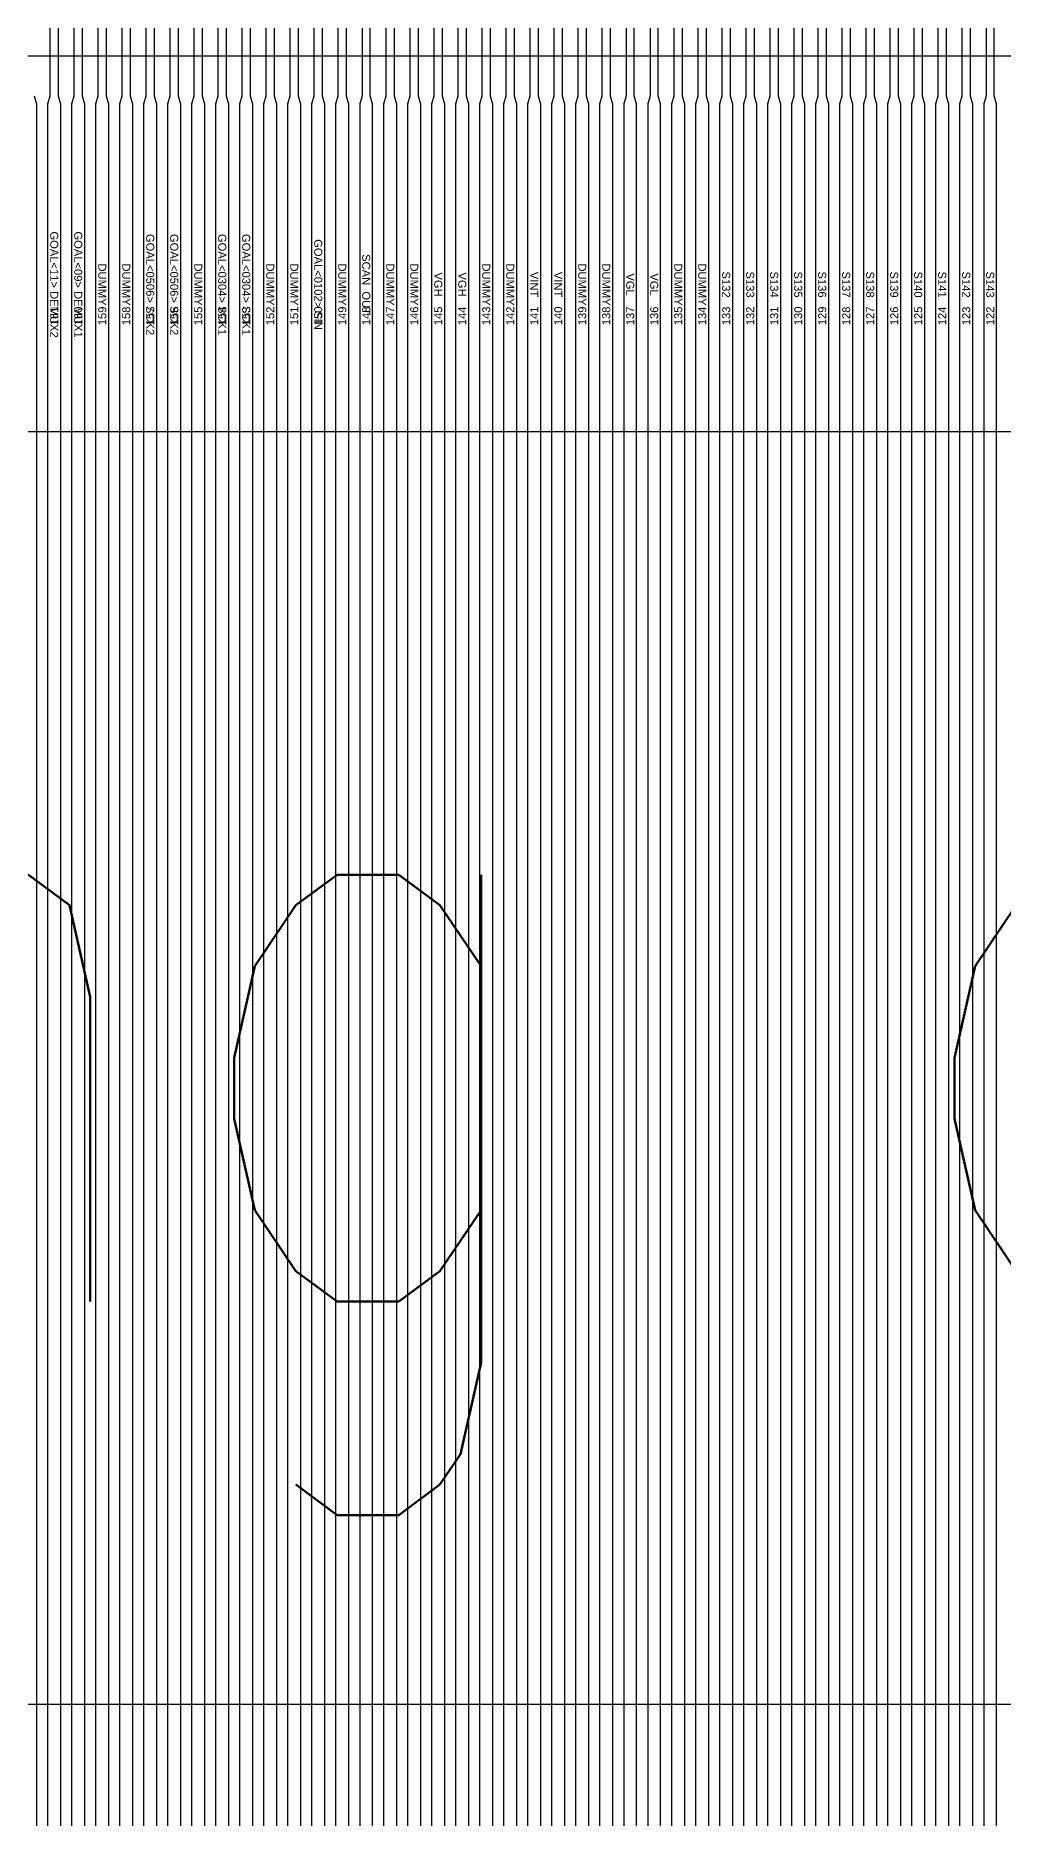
# Model space of a CAD drawing. Extents: x 10 to 206, y -65 to 73.
# Drawn here: x 62.114 to 63.323, y 36.434 to 38.662 of the extents above; entities that cross this region are included whole.
import ezdxf
from ezdxf.enums import TextEntityAlignment as Align

# ---------------------------------------------------------------- set-up
doc = ezdxf.new("R2010")
doc.units = 0
doc.header["$LTSCALE"] = 0.5
doc.layers.get('0').update_dxf_attribs({"lineweight": 13})
for name, color, linetype in [('01 Copper', 3, 'Continuous'), ('03 Solder resist', 6, 'Continuous'), ('06 Cutline', 4, 'Continuous'), ('08 Dimension&pin assignment', 7, 'Continuous'), ('10 Punch', 2, 'Continuous')]:
    doc.layers.add(name, color=color, linetype=linetype)
doc.layers.add('13 OL no.', color=190, linetype='Continuous', lineweight=0)
doc.layers.add('14 OL name', color=220, linetype='Continuous', lineweight=0)
doc.styles.add('MBC_Arial_Font', font='arial.ttf')
doc.styles.get("Standard").update_dxf_attribs({"font": 'romans.shx', "width": 0.75, "bigfont": 'AllInOneBig.shx'})
doc.dimstyles.new('ISO-25', dxfattribs={"dimtxt": 0.5, "dimasz": 0.8, "dimexe": 0.1, "dimexo": 0.1, "dimgap": 0.1, "dimtad": 1, "dimdec": 3, "dimzin": 1, "dimdsep": 46, "dimtxsty": 'Standard', "dimcen": 0.5, "dimadec": 0, "dimazin": 0, "dimtfac": 1, "dimtdec": 3, "dimtmove": 0, "dimatfit": 3, "dimfxl": 0, "dimarcsym": 0})
doc.dimstyles.new('ISO-25$0', dxfattribs={"dimtxt": 0.5, "dimasz": 1, "dimexe": 0.1, "dimexo": 0.1, "dimgap": 0.1, "dimtad": 1, "dimdec": 3, "dimzin": 1, "dimdsep": 46, "dimtxsty": 'Standard', "dimcen": 0.5, "dimadec": 0, "dimazin": 0, "dimtfac": 1, "dimtdec": 3, "dimtmove": 0, "dimatfit": 3, "dimfxl": 0, "dimarcsym": 0})

# ---------------------------------------------------------------- blocks, each defined once
blk = doc.blocks.new('*D603')
at = {"layer": '08 Dimension&pin assignment', "color": 0, "lineweight": -2, "transparency": 16777216}
for p, q in [((57.0683, 38.6369), (57.0683, 48.9014)), ((67.1463, 38.6369), (67.1463, 48.9014)), ((57.8683, 48.8014), (66.3463, 48.8014))]:
    blk.add_line(p, q, dxfattribs=at)
at = {"layer": '08 Dimension&pin assignment', "color": 0, "transparency": 16777216}
for points in [[(57.8683, 48.9348), (57.8683, 48.6681), (57.0683, 48.8014)], [(66.3463, 48.6681), (66.3463, 48.9348), (67.1463, 48.8014)]]:
    blk.add_solid(points, dxfattribs=at)
at = {"layer": 'Defpoints', "color": 0, "transparency": 16777216}
for p in [(67.1463, 48.8014), (57.0683, 38.5369), (67.1463, 38.5369)]:
    blk.add_point(p, dxfattribs=at)
at = {"layer": '08 Dimension&pin assignment', "color": 0, "transparency": 16777216, "insert": (62.1073, 49.2824), "char_height": 0.5, "attachment_point": 5}
blk.add_mtext('*10.0780%%P0.003(Mark~Mark) after IC', dxfattribs=at)
blk = doc.blocks.new('*D608')
at = {"layer": '08 Dimension&pin assignment', "color": 0, "lineweight": -2, "transparency": 16777216}
for p, q in [((62.1073, 42.4464), (62.1073, 46.9014)), ((68.2391, 38.2669), (68.2391, 46.9014)), ((62.9073, 46.8014), (67.4391, 46.8014)), ((68.2391, 46.8014), (74.8998, 46.8014))]:
    blk.add_line(p, q, dxfattribs=at)
at = {"layer": '08 Dimension&pin assignment', "color": 0, "transparency": 16777216}
for points in [[(62.9073, 46.9348), (62.9073, 46.6681), (62.1073, 46.8014)], [(67.4391, 46.6681), (67.4391, 46.9348), (68.2391, 46.8014)]]:
    blk.add_solid(points, dxfattribs=at)
at = {"layer": 'Defpoints', "color": 0, "transparency": 16777216}
for p in [(68.2391, 46.8014), (62.1073, 42.3464), (68.2391, 38.1669)]:
    blk.add_point(p, dxfattribs=at)
at = {"layer": '08 Dimension&pin assignment', "color": 0, "transparency": 16777216, "insert": (72.0588, 47.2824), "char_height": 0.5, "attachment_point": 5}
blk.add_mtext('6.1318644%%P{\\C2;0.1}(SR)', dxfattribs=at)
blk = doc.blocks.new('*D629')
at = {"layer": '08 Dimension&pin assignment', "color": 0, "lineweight": -2, "transparency": 16777216}
for p, q in [((55.6423, 35.3125), (55.6423, 51.9014)), ((68.5723, 35.3125), (68.5723, 51.9014)), ((56.4423, 51.8014), (67.7723, 51.8014))]:
    blk.add_line(p, q, dxfattribs=at)
at = {"layer": '08 Dimension&pin assignment', "color": 0, "transparency": 16777216}
for points in [[(56.4423, 51.9348), (56.4423, 51.6681), (55.6423, 51.8014)], [(67.7723, 51.9348), (67.7723, 51.6681), (68.5723, 51.8014)]]:
    blk.add_solid(points, dxfattribs=at)
at = {"layer": '08 Dimension&pin assignment', "color": 0, "transparency": 16777216, "insert": (62.1073, 52.2824), "char_height": 0.5, "attachment_point": 5}
blk.add_mtext('12.930±0.1(Cutline)', dxfattribs=at)
blk = doc.blocks.new('*D632')
at = {"layer": '08 Dimension&pin assignment', "color": 0, "lineweight": -2, "transparency": 16777216}
for p, q in [((86.5948, 34.3764), (86.5948, 45.0329)), ((57.8573, 33.5764), (86.6948, 33.5764)), ((79.6948, 33.5764), (86.6948, 33.5764)), ((86.5948, 32.7764), (86.5948, 31.9764))]:
    blk.add_line(p, q, dxfattribs=at)
at = {"layer": '08 Dimension&pin assignment', "color": 0, "transparency": 16777216}
for points in [[(86.4614, 34.3764), (86.7281, 34.3764), (86.5948, 33.5764)], [(86.4614, 32.7764), (86.7281, 32.7764), (86.5948, 33.5764)]]:
    blk.add_solid(points, dxfattribs=at)
at = {"layer": '08 Dimension&pin assignment', "color": 0, "transparency": 16777216, "insert": (86.1138, 41.0847), "char_height": 0.5, "attachment_point": 5, "rotation": 90}
blk.add_mtext('0%%P1(%%C5mm Tape NG Hole)', dxfattribs=at)
blk = doc.blocks.new('*D635')
at = {"layer": '08 Dimension&pin assignment', "color": 0, "lineweight": -2, "transparency": 16777216}
for p, q in [((57.3051, 37.7672), (57.3051, 49.9014)), ((66.9094, 37.7672), (66.9094, 49.9014)), ((58.1051, 49.8014), (66.1094, 49.8014))]:
    blk.add_line(p, q, dxfattribs=at)
at = {"layer": '08 Dimension&pin assignment', "color": 0, "transparency": 16777216}
for points in [[(58.1051, 49.9348), (58.1051, 49.6681), (57.3051, 49.8014)], [(66.1094, 49.9348), (66.1094, 49.6681), (66.9094, 49.8014)]]:
    blk.add_solid(points, dxfattribs=at)
at = {"layer": 'Defpoints', "color": 0, "transparency": 16777216}
for p in [(66.9094, 49.8014), (57.3051, 37.6672), (66.9094, 37.6672)]:
    blk.add_point(p, dxfattribs=at)
at = {"layer": '08 Dimension&pin assignment', "color": 0, "transparency": 16777216, "insert": (62.1073, 50.2824), "char_height": 0.5, "width": 8.508446, "attachment_point": 5}
blk.add_mtext('9.604±0.1(Cutline)', dxfattribs=at)
blk = doc.blocks.new('*D638')
at = {"layer": '08 Dimension&pin assignment', "color": 0, "lineweight": -2, "transparency": 16777216}
for p, q in [((62.1073, 42.4464), (62.1073, 45.9014)), ((67.5223, 34.1764), (67.5223, 45.9014)), ((62.9073, 45.8014), (66.7223, 45.8014)), ((67.5223, 45.8014), (72.9508, 45.8014))]:
    blk.add_line(p, q, dxfattribs=at)
at = {"layer": '08 Dimension&pin assignment', "color": 0, "transparency": 16777216}
for points in [[(62.9073, 45.9348), (62.9073, 45.6681), (62.1073, 45.8014)], [(66.7223, 45.9348), (66.7223, 45.6681), (67.5223, 45.8014)]]:
    blk.add_solid(points, dxfattribs=at)
at = {"layer": '08 Dimension&pin assignment', "color": 0, "transparency": 16777216, "insert": (70.6365, 46.2824), "char_height": 0.5, "attachment_point": 5}
blk.add_mtext('5.415{\\A1;\\Fromans,bigfont|c128;%%P0.1\\Fromans,bigfont|c136;5\\Fromans,bigfont|c128;(\\Fromans,bigfont|c136;SR\\Fromans,bigfont|c128;)}', dxfattribs=at)
blk = doc.blocks.new('*D644')
at = {"layer": '08 Dimension&pin assignment', "color": 0, "lineweight": -2, "transparency": 16777216}
for p, q in [((56.7683, 38.5369), (56.7683, 50.9014)), ((67.4463, 38.5369), (67.4463, 50.9014)), ((57.5683, 50.8014), (66.6463, 50.8014))]:
    blk.add_line(p, q, dxfattribs=at)
at = {"layer": '08 Dimension&pin assignment', "color": 0, "transparency": 16777216}
for points in [[(57.5683, 50.9348), (57.5683, 50.6681), (56.7683, 50.8014)], [(66.6463, 50.9348), (66.6463, 50.6681), (67.4463, 50.8014)]]:
    blk.add_solid(points, dxfattribs=at)
at = {"layer": '08 Dimension&pin assignment', "color": 0, "transparency": 16777216, "insert": (62.1073, 51.2824), "char_height": 0.5, "width": 7.421255, "attachment_point": 5}
blk.add_mtext('10.678±0.1(Cutline)', dxfattribs=at)
blk = doc.blocks.new('*D692')
at = {"layer": '08 Dimension&pin assignment', "color": 0, "lineweight": -2, "transparency": 16777216}
for p, q in [((57.1453, 33.9409), (57.1453, 43.8654)), ((67.0692, 33.9409), (67.0692, 43.8654)), ((57.9453, 43.7654), (66.2692, 43.7654)), ((67.0692, 43.7654), (78.7121, 43.7654))]:
    blk.add_line(p, q, dxfattribs=at)
at = {"layer": '08 Dimension&pin assignment', "color": 0, "transparency": 16777216}
for points in [[(57.9453, 43.8987), (57.9453, 43.632), (57.1453, 43.7654)], [(66.2692, 43.632), (66.2692, 43.8987), (67.0692, 43.7654)]]:
    blk.add_solid(points, dxfattribs=at)
at = {"layer": 'Defpoints', "color": 0, "transparency": 16777216}
for p in [(67.0692, 43.7654), (57.1453, 33.8409), (67.0692, 33.8409)]:
    blk.add_point(p, dxfattribs=at)
at = {"layer": '08 Dimension&pin assignment', "color": 0, "transparency": 16777216, "insert": (73.2907, 44.2463), "char_height": 0.5, "attachment_point": 5}
blk.add_mtext('{\\Fromans,chineset|c0;\\C2;9.9\\Fromans.shx,chineset.shx|c0;18*1.0006=9.9239508%%P0.005(I/L)}', dxfattribs=at)

msp = doc.modelspace()

# ---------------------------------------------------------------- linework, layer by layer
at = {"layer": '01 Copper'}
for points in [[(62.12924474, 35.99946844), (62.12924474, 38.57693204), (62.13224474, 38.58693204), (62.13224474, 38.68693204), (62.12924474, 38.69693204), (62.12924474, 39.81824553), (62.11475674, 39.84794697), (62.11475674, 41.15142951), (62.19975674, 41.15142951), (62.19975674, 41.03142951), (62.12475674, 41.03142951), (62.12475674, 39.85937975), (62.14524474, 39.81737787), (62.14524474, 38.69693204), (62.14224474, 38.68693204), (62.14224474, 38.58693204), (62.14524474, 38.57693204), (62.14524474, 35.98244297, 0.0561789795)], [(62.15923274, 36.00445221), (62.15923274, 38.57693204), (62.16223274, 38.58693204), (62.16223274, 38.68693204), (62.15923274, 38.69693204), (62.15923274, 39.81835399), (62.13675674, 39.86443141), (62.13675674, 41.01142951), (62.25175674, 41.01142951), (62.25175674, 41.03142951), (62.21475674, 41.03142951), (62.21475674, 41.15142951), (62.29975674, 41.15142951), (62.29975674, 41.03142951), (62.26275674, 41.03142951), (62.26275674, 41.00042951), (62.14675674, 41.00042951), (62.14675674, 39.87586418), (62.17523274, 39.81748633), (62.17523274, 38.69693204), (62.17223274, 38.68693204), (62.17223274, 38.58693204), (62.17523274, 38.57693204), (62.17523274, 36.02098802, 0.1979576681)], [(62.45911274, 36.1187566), (62.45911274, 38.57693204), (62.46211274, 38.58693204), (62.46211274, 38.68693204), (62.45911274, 38.69693204), (62.45911274, 39.81802861), (62.46775674, 39.83591393), (62.46775674, 41.00042951), (62.35175674, 41.00042951), (62.35175674, 41.03142951), (62.31475674, 41.03142951), (62.31475674, 41.15142951), (62.39975674, 41.15142951), (62.39975674, 41.03142951), (62.36275674, 41.03142951), (62.36275674, 41.01142951), (62.47775674, 41.01142951), (62.47775674, 39.82443179), (62.47511274, 39.81896109), (62.47511274, 38.69693204), (62.47211274, 38.68693204), (62.47211274, 38.58693204), (62.47511274, 38.57693204), (62.47511274, 36.09922826, -0.1883551678)], [(62.53508874, 36.253712), (62.53508874, 38.57693204), (62.53208874, 38.58693204), (62.53208874, 38.68693204), (62.53508874, 38.69693204), (62.53508874, 39.81791763), (62.52475674, 39.8394983), (62.52475674, 41.03142951), (62.59975674, 41.03142951), (62.59975674, 41.15142951), (62.51475674, 41.15142951), (62.51475674, 39.82796483), (62.51908874, 39.81891649), (62.51908874, 38.69693204), (62.52208874, 38.68693204), (62.52208874, 38.58693204), (62.51908874, 38.57693204), (62.51908874, 36.11742867, -0.1883551678)], [(62.89494474, 36.23812007), (62.89494474, 38.57693204), (62.89194474, 38.58693204), (62.89194474, 38.68693204), (62.89494474, 38.69693204), (62.89494474, 39.81784932), (62.87775674, 39.85368523), (62.87775674, 41.01142951), (62.76275674, 41.01142951), (62.76275674, 41.03142951), (62.79975674, 41.03142951), (62.79975674, 41.15142951), (62.71475674, 41.15142951), (62.71475674, 41.03142951), (62.75175674, 41.03142951), (62.75175674, 41.00042951), (62.86775674, 41.00042951), (62.86775674, 39.8421617), (62.87894474, 39.81883542), (62.87894474, 38.69693204), (62.88194474, 38.68693204), (62.88194474, 38.58693204), (62.87894474, 38.57693204), (62.87894474, 36.3295184, -1)], [(62.96890874, 35.37673661), (62.96890874, 38.57693204), (62.97190874, 38.58693204), (62.97190874, 38.68693204), (62.96890874, 38.69693204), (62.96890874, 39.81856648), (62.93675674, 39.88560139), (62.93675674, 41.01142951), (63.05175674, 41.01142951), (63.05175674, 41.03142951), (63.01475674, 41.03142951), (63.01475674, 41.15142951), (63.09975674, 41.15142951), (63.09975674, 41.03142951), (63.06275674, 41.03142951), (63.06275674, 41.00042951), (62.94675674, 41.00042951), (62.94675674, 39.89712492), (62.98490874, 39.81758039), (62.98490874, 38.69693204), (62.98190874, 38.68693204), (62.98190874, 38.58693204), (62.98490874, 38.57693204), (62.98490874, 35.37922471, 0.1359329595)], [(63.26878874, 35.42115879), (63.26878874, 38.57693204), (63.27178874, 38.58693204), (63.27178874, 38.68693204), (63.26878874, 38.69693204), (63.26878874, 39.81802861), (63.26775674, 39.82016392), (63.26775674, 41.00042951), (63.15175674, 41.00042951), (63.15175674, 41.03142951), (63.11475674, 41.03142951), (63.11475674, 41.15142951), (63.19975674, 41.15142951), (63.19975674, 41.03142951), (63.16275674, 41.03142951), (63.16275674, 41.01142951), (63.27775674, 41.01142951), (63.27775674, 39.83164606), (63.28478874, 39.81709614), (63.28478874, 38.69693204), (63.28178874, 38.68693204), (63.28178874, 38.58693204), (63.28478874, 38.57693204), (63.28478874, 35.42364688, 0.1359329595)], [(63.31477674, 35.4280891), (63.31477674, 38.57693204), (63.31177674, 38.58693204), (63.31177674, 38.68693204), (63.31477674, 38.69693204), (63.31477674, 39.81709614), (63.29975674, 39.84817404), (63.29975674, 41.15142951), (63.21475674, 41.15142951), (63.21475674, 41.03142951), (63.28975674, 41.03142951), (63.28975674, 39.83669191), (63.29877674, 39.81802861), (63.29877674, 38.69693204), (63.30177674, 38.68693204), (63.30177674, 38.58693204), (63.29877674, 38.57693204), (63.29877674, 35.42560101, 0.1359329595)], [(62.27918474, 36.3295184), (62.27918474, 38.57693204), (62.28218474, 38.58693204), (62.28218474, 38.68693204), (62.27918474, 38.69693204), (62.27918474, 39.81878783), (62.22475674, 39.93036915), (62.22475674, 40.56042951), (62.30175674, 40.56042951), (62.30175674, 40.86042951), (62.26275674, 40.86042951), (62.26275674, 40.98042951), (62.35175674, 40.98042951), (62.35175674, 40.86042951), (62.31275674, 40.86042951), (62.31275674, 40.54942951), (62.23475674, 40.54942951), (62.23475674, 39.94180192), (62.29518474, 39.81792016), (62.29518474, 38.69693204), (62.29218474, 38.68693204), (62.29218474, 38.58693204), (62.29518474, 38.57693204), (62.29518474, 36.0368157, -0.1883551678)], [(62.86495674, 36.3295184), (62.86495674, 38.57693204), (62.86195674, 38.58693204), (62.86195674, 38.68693204), (62.86495674, 38.69693204), (62.86495674, 39.81793897), (62.85575674, 39.83712039), (62.85575674, 40.98042951), (62.76675674, 40.98042951), (62.76675674, 40.86042951), (62.84575674, 40.86042951), (62.84575674, 39.82559686), (62.84895674, 39.81892506), (62.84895674, 38.69693204), (62.85195674, 38.68693204), (62.85195674, 38.58693204), (62.84895674, 38.57693204), (62.84895674, 36.22753953, 0.1989123674)], [(62.99889674, 35.38117883), (62.99889674, 38.57693204), (63.00189674, 38.58693204), (63.00189674, 38.68693204), (62.99889674, 38.69693204), (62.99889674, 39.81847683), (62.95875674, 39.90216623), (62.95875674, 40.98042951), (63.04775674, 40.98042951), (63.04775674, 40.86042951), (62.96875674, 40.86042951), (62.96875674, 39.91368976), (63.01489674, 39.81749074), (63.01489674, 38.69693204), (63.01189674, 38.68693204), (63.01189674, 38.58693204), (63.01489674, 38.57693204), (63.01489674, 35.38366693, 0.1359329595)], [(63.08886074, 35.39450549), (63.08886074, 38.57693204), (63.09186074, 38.58693204), (63.09186074, 38.68693204), (63.08886074, 38.69693204), (63.08886074, 39.8182079), (63.02475674, 39.95186074), (63.02475674, 40.56042951), (63.10175674, 40.56042951), (63.10175674, 40.86042951), (63.06275674, 40.86042951), (63.06275674, 40.98042951), (63.15175674, 40.98042951), (63.15175674, 40.86042951), (63.11275674, 40.86042951), (63.11275674, 40.54942951), (63.03475674, 40.54942951), (63.03475674, 39.96338427), (63.10486074, 39.8172218), (63.10486074, 38.69693204), (63.10186074, 38.68693204), (63.10186074, 38.58693204), (63.10486074, 38.57693204), (63.10486074, 35.39699358, 0.1359329595)], [(63.23880074, 35.41671657), (63.23880074, 38.57693204), (63.24180074, 38.58693204), (63.24180074, 38.68693204), (63.23880074, 38.69693204), (63.23880074, 39.81731046), (63.24575674, 39.83126872), (63.24575674, 40.86042951), (63.16675674, 40.86042951), (63.16675674, 40.98042951), (63.25575674, 40.98042951), (63.25575674, 39.81994697), (63.25480074, 39.81802861), (63.25480074, 38.69693204), (63.25180074, 38.68693204), (63.25180074, 38.58693204), (63.25480074, 38.57693204), (63.25480074, 35.41920467, 0.1359329595)], [(62.60905274, 36.23631655), (62.60905274, 38.57693204), (62.61205274, 38.58693204), (62.61205274, 38.68693204), (62.60905274, 38.69693204), (62.60905274, 39.81858354), (62.58075674, 39.877686), (62.58075674, 40.84042951), (62.68675674, 40.84042951), (62.68675674, 40.72042951), (62.59075674, 40.72042951), (62.59075674, 39.88921947), (62.62505274, 39.81758468), (62.62505274, 38.69693204), (62.62205274, 38.68693204), (62.62205274, 38.58693204), (62.62505274, 38.57693204), (62.62505274, 36.3295184, 1)], [(63.02888474, 35.38562105), (63.02888474, 38.57693204), (63.03188474, 38.58693204), (63.03188474, 38.68693204), (63.02888474, 38.69693204), (63.02888474, 39.81838719), (62.98075674, 39.91873107), (62.98075674, 40.84042951), (63.08675674, 40.84042951), (63.08675674, 40.72042951), (62.99075674, 40.72042951), (62.99075674, 39.9302546), (63.04488474, 39.81740109), (63.04488474, 38.69693204), (63.04188474, 38.68693204), (63.04188474, 38.58693204), (63.04488474, 38.57693204), (63.04488474, 35.38810914, 0.1359329595)], [(63.20881274, 35.41227436), (63.20881274, 38.57693204), (63.21181274, 38.58693204), (63.21181274, 38.68693204), (63.20881274, 38.69693204), (63.20881274, 39.81766952), (63.22375674, 39.84765691), (63.22375674, 40.72042951), (63.12775674, 40.72042951), (63.12775674, 40.84042951), (63.23375674, 40.84042951), (63.23375674, 39.83633515), (63.22481274, 39.81838767), (63.22481274, 38.69693204), (63.22181274, 38.68693204), (63.22181274, 38.58693204), (63.22481274, 38.57693204), (63.22481274, 35.41476245, 0.1359329595)], [(62.24919674, 36.02380983), (62.24919674, 38.57693204), (62.25219674, 38.58693204), (62.25219674, 38.68693204), (62.24919674, 38.69693204), (62.24919674, 39.81867937), (62.20275674, 39.91388471), (62.20275674, 40.70042951), (62.28675674, 40.70042951), (62.28675674, 40.58042951), (62.21275674, 40.58042951), (62.21275674, 39.92531749), (62.26519674, 39.81781171), (62.26519674, 38.69693204), (62.26219674, 38.68693204), (62.26219674, 38.58693204), (62.26519674, 38.57693204), (62.26519674, 36.3295184, 1)], [(62.36914874, 36.3295184), (62.36914874, 38.57693204), (62.37214874, 38.58693204), (62.37214874, 38.68693204), (62.36914874, 38.69693204), (62.36914874, 39.81802859), (62.40175674, 39.88549788), (62.40175674, 40.58042951), (62.32775674, 40.58042951), (62.32775674, 40.70042951), (62.41175674, 40.70042951), (62.41175674, 39.87401574), (62.38514874, 39.81896107), (62.38514874, 38.69693204), (62.38214874, 38.68693204), (62.38214874, 38.58693204), (62.38514874, 38.57693204), (62.38514874, 36.06802198, -0.1883551678)], [(62.63904074, 36.3295184), (62.63904074, 38.57693204), (62.64204074, 38.58693204), (62.64204074, 38.68693204), (62.63904074, 38.69693204), (62.63904074, 39.81847256), (62.60275674, 39.89425973), (62.60275674, 40.70042951), (62.68675674, 40.70042951), (62.68675674, 40.58042951), (62.61275674, 40.58042951), (62.61275674, 39.90579319), (62.65504074, 39.81747369), (62.65504074, 38.69693204), (62.65204074, 38.68693204), (62.65204074, 38.58693204), (62.65504074, 38.57693204), (62.65504074, 36.24689709, 0.1989123674)], [(63.05887274, 35.39006327), (63.05887274, 38.57693204), (63.06187274, 38.58693204), (63.06187274, 38.68693204), (63.05887274, 38.69693204), (63.05887274, 39.81829754), (63.00275674, 39.9352959), (63.00275674, 40.70042951), (63.08675674, 40.70042951), (63.08675674, 40.58042951), (63.01275674, 40.58042951), (63.01275674, 39.94681943), (63.07487274, 39.81731145), (63.07487274, 38.69693204), (63.07187274, 38.68693204), (63.07187274, 38.58693204), (63.07487274, 38.57693204), (63.07487274, 35.39255136, 0.1359329595)], [(63.17882474, 35.40783214), (63.17882474, 38.57693204), (63.18182474, 38.58693204), (63.18182474, 38.68693204), (63.17882474, 38.69693204), (63.17882474, 39.81802858), (63.20175674, 39.86404509), (63.20175674, 40.58042951), (63.12775674, 40.58042951), (63.12775674, 40.70042951), (63.21175674, 40.70042951), (63.21175674, 39.85272334), (63.19482474, 39.81874673), (63.19482474, 38.69693204), (63.19182474, 38.68693204), (63.19182474, 38.58693204), (63.19482474, 38.57693204), (63.19482474, 35.41032023, 0.1359329595)], [(63.11884874, 35.3989477), (63.11884874, 38.57693204), (63.12184874, 38.58693204), (63.12184874, 38.68693204), (63.11884874, 38.69693204), (63.11884874, 39.81811825), (63.04675674, 39.96842557), (63.04675674, 40.52942951), (63.18675674, 40.52942951), (63.18675674, 40.40942951), (63.05675674, 40.40942951), (63.05675674, 39.9799491), (63.13484874, 39.81713216), (63.13484874, 38.69693204), (63.13184874, 38.68693204), (63.13184874, 38.58693204), (63.13484874, 38.57693204), (63.13484874, 35.4014358, 0.1359329595)], [(62.33916074, 36.05501611), (62.33916074, 38.57693204), (62.34216074, 38.58693204), (62.34216074, 38.68693204), (62.33916074, 38.69693204), (62.33916074, 39.81900474), (62.26875674, 39.96333802), (62.26875674, 40.38942951), (62.38675674, 40.38942951), (62.38675674, 40.26942951), (62.27875674, 40.26942951), (62.27875674, 39.97477079), (62.35516074, 39.81813708), (62.35516074, 38.69693204), (62.35216074, 38.68693204), (62.35216074, 38.58693204), (62.35516074, 38.57693204), (62.35516074, 36.3295184, 1)], [(62.72900474, 36.22950163), (62.72900474, 38.57693204), (62.73200474, 38.58693204), (62.73200474, 38.68693204), (62.72900474, 38.69693204), (62.72900474, 39.81813961), (62.66875674, 39.9439809), (62.66875674, 40.38942951), (62.78675674, 40.38942951), (62.78675674, 40.26942951), (62.67875674, 40.26942951), (62.67875674, 39.95551436), (62.74500474, 39.81714074), (62.74500474, 38.69693204), (62.74200474, 38.68693204), (62.74200474, 38.58693204), (62.74500474, 38.57693204), (62.74500474, 36.3295184, 1)], [(63.14883674, 35.40338992), (63.14883674, 38.57693204), (63.15183674, 38.58693204), (63.15183674, 38.68693204), (63.14883674, 38.69693204), (63.14883674, 39.81802861), (63.06875674, 39.98499041), (63.06875674, 40.38942951), (63.18675674, 40.38942951), (63.18675674, 40.26942951), (63.07875674, 40.26942951), (63.07875674, 39.99651394), (63.16483674, 39.81704251), (63.16483674, 38.69693204), (63.16183674, 38.68693204), (63.16183674, 38.58693204), (63.16483674, 38.57693204), (63.16483674, 35.40587801, 0.1359329595)], [(62.75899274, 36.3295184), (62.75899274, 38.57693204), (62.76199274, 38.58693204), (62.76199274, 38.68693204), (62.75899274, 38.69693204), (62.75899274, 39.81802862), (62.69075674, 39.96055462), (62.69075674, 40.24942951), (62.78675674, 40.24942951), (62.78675674, 40.12942951), (62.70075674, 40.12942951), (62.70075674, 39.97208809), (62.77499274, 39.81702976), (62.77499274, 38.69693204), (62.77199274, 38.68693204), (62.77199274, 38.58693204), (62.77499274, 38.57693204), (62.77499274, 36.24008217, 0.1989123674)], [(62.11225674, 38.58693204), (62.11525674, 38.57693204), (62.11525674, 36.00959668, -0.1579291702), (62.10575974, 35.98027933, 0.1579291702)]]:
    msp.add_lwpolyline(points, format="xyb", dxfattribs=at)
for points in [[(62.50210074, 38.68693204), (62.50210074, 38.58693204), (62.50510074, 38.57693204), (62.50510074, 36.3295184, -1), (62.48910074, 36.3295184), (62.48910074, 38.57693204), (62.49210074, 38.58693204), (62.49210074, 38.68693204), (62.48910074, 38.69693204), (62.48910074, 39.81802861), (62.48975674, 39.81938594), (62.48975674, 41.03142951), (62.41475674, 41.03142951), (62.41475674, 41.15142951), (62.49975674, 41.15142951), (62.49975674, 39.82919074), (62.50510074, 39.81802861), (62.50510074, 38.69693204)], [(62.56207674, 38.68693204), (62.56207674, 38.58693204), (62.56507674, 38.57693204), (62.56507674, 36.3295184, -1), (62.54907674, 36.3295184), (62.54907674, 38.57693204), (62.55207674, 38.58693204), (62.55207674, 38.68693204), (62.54907674, 38.69693204), (62.54907674, 39.81880551), (62.53675674, 39.84453856), (62.53675674, 41.01142951), (62.65175674, 41.01142951), (62.65175674, 41.03142951), (62.61475674, 41.03142951), (62.61475674, 41.15142951), (62.69975674, 41.15142951), (62.69975674, 41.03142951), (62.66275674, 41.03142951), (62.66275674, 41.00042951), (62.54675674, 41.00042951), (62.54675674, 39.85607202), (62.56507674, 39.81780664), (62.56507674, 38.69693204)], [(62.92193274, 38.68693204), (62.92193274, 38.58693204), (62.92493274, 38.57693204), (62.92493274, 36.3295184, -1), (62.90893274, 36.3295184), (62.90893274, 38.57693204), (62.91193274, 38.58693204), (62.91193274, 38.68693204), (62.90893274, 38.69693204), (62.90893274, 39.81874577), (62.88975674, 39.85872653), (62.88975674, 41.03142951), (62.81475674, 41.03142951), (62.81475674, 41.15142951), (62.89975674, 41.15142951), (62.89975674, 39.87025006), (62.92493274, 39.81775968), (62.92493274, 38.69693204)], [(62.95192074, 38.68693204), (62.95192074, 38.58693204), (62.95492074, 38.57693204), (62.95492074, 36.3295184, -1), (62.93892074, 36.3295184), (62.93892074, 38.57693204), (62.94192074, 38.58693204), (62.94192074, 38.68693204), (62.93892074, 38.69693204), (62.93892074, 39.81865613), (62.91475674, 39.86903656), (62.91475674, 41.15142951), (62.99975674, 41.15142951), (62.99975674, 41.03142951), (62.92475674, 41.03142951), (62.92475674, 39.88056009), (62.95492074, 39.81767003), (62.95492074, 38.69693204)], [(62.15875674, 39.88091584), (62.15875674, 40.98042951), (62.24775674, 40.98042951), (62.24775674, 40.86042951), (62.16875674, 40.86042951), (62.16875674, 39.89234862), (62.20522074, 39.81759479), (62.20522074, 38.69693204), (62.20222074, 38.68693204), (62.20222074, 38.58693204), (62.20522074, 38.57693204), (62.20522074, 36.3295184, -1), (62.18922074, 36.3295184), (62.18922074, 38.57693204), (62.19222074, 38.58693204), (62.19222074, 38.68693204), (62.18922074, 38.69693204), (62.18922074, 39.81846245)], [(62.44212474, 38.68693204), (62.44212474, 38.58693204), (62.44512474, 38.57693204), (62.44512474, 36.3295184, -1), (62.42912474, 36.3295184), (62.42912474, 38.57693204), (62.43212474, 38.58693204), (62.43212474, 38.68693204), (62.42912474, 38.69693204), (62.42912474, 39.8180286), (62.44575674, 39.85244191), (62.44575674, 40.86042951), (62.36675674, 40.86042951), (62.36675674, 40.98042951), (62.45575674, 40.98042951), (62.45575674, 39.84095978), (62.44512474, 39.81896108), (62.44512474, 38.69693204)], [(62.59206474, 38.68693204), (62.59206474, 38.58693204), (62.59506474, 38.57693204), (62.59506474, 36.3295184, -1), (62.57906474, 36.3295184), (62.57906474, 38.57693204), (62.58206474, 38.58693204), (62.58206474, 38.68693204), (62.57906474, 38.69693204), (62.57906474, 39.81869453), (62.55875674, 39.86111228), (62.55875674, 40.98042951), (62.64775674, 40.98042951), (62.64775674, 40.86042951), (62.56875674, 40.86042951), (62.56875674, 39.87264575), (62.59506474, 39.81769566), (62.59506474, 38.69693204)], [(62.68202874, 38.68693204), (62.68202874, 38.58693204), (62.68502874, 38.57693204), (62.68502874, 36.3295184, -1), (62.66902874, 36.3295184), (62.66902874, 38.57693204), (62.67202874, 38.58693204), (62.67202874, 38.68693204), (62.66902874, 38.69693204), (62.66902874, 39.81836157), (62.62475674, 39.91083345), (62.62475674, 40.56042951), (62.70175674, 40.56042951), (62.70175674, 40.86042951), (62.66275674, 40.86042951), (62.66275674, 40.98042951), (62.75175674, 40.98042951), (62.75175674, 40.86042951), (62.71275674, 40.86042951), (62.71275674, 40.54942951), (62.63475674, 40.54942951), (62.63475674, 39.92236692), (62.68502874, 39.81736271), (62.68502874, 38.69693204)], [(62.23220874, 38.68693204), (62.23220874, 38.58693204), (62.23520874, 38.57693204), (62.23520874, 36.3295184, -1), (62.21920874, 36.3295184), (62.21920874, 38.57693204), (62.22220874, 38.58693204), (62.22220874, 38.68693204), (62.21920874, 38.69693204), (62.21920874, 39.81857091), (62.18075674, 39.89740028), (62.18075674, 40.84042951), (62.28675674, 40.84042951), (62.28675674, 40.72042951), (62.19075674, 40.72042951), (62.19075674, 39.90883305), (62.23520874, 39.81770325), (62.23520874, 38.69693204)], [(62.42375674, 39.86896989), (62.42375674, 40.72042951), (62.32775674, 40.72042951), (62.32775674, 40.84042951), (62.43375674, 40.84042951), (62.43375674, 39.85748776), (62.41513674, 39.81896108), (62.41513674, 38.69693204), (62.41213674, 38.68693204), (62.41213674, 38.58693204), (62.41513674, 38.57693204), (62.41513674, 36.3295184, -1), (62.39913674, 36.3295184), (62.39913674, 38.57693204), (62.40213674, 38.58693204), (62.40213674, 38.68693204), (62.39913674, 38.69693204), (62.39913674, 39.8180286)], [(62.83196874, 38.68693204), (62.83196874, 38.58693204), (62.83496874, 38.57693204), (62.83496874, 36.3295184, -1), (62.81896874, 36.3295184), (62.81896874, 38.57693204), (62.82196874, 38.58693204), (62.82196874, 38.68693204), (62.81896874, 38.69693204), (62.81896874, 39.81802861), (62.82375674, 39.82793547), (62.82375674, 40.72042951), (62.72775674, 40.72042951), (62.72775674, 40.84042951), (62.83375674, 40.84042951), (62.83375674, 39.82055556), (62.83496874, 39.81802861), (62.83496874, 38.69693204)], [(62.80198074, 38.68693204), (62.80198074, 38.58693204), (62.80498074, 38.57693204), (62.80498074, 36.3295184, -1), (62.78898074, 36.3295184), (62.78898074, 38.57693204), (62.79198074, 38.58693204), (62.79198074, 38.68693204), (62.78898074, 38.69693204), (62.78898074, 39.81802861), (62.80175674, 39.84446346), (62.80175674, 40.58042951), (62.72775674, 40.58042951), (62.72775674, 40.70042951), (62.81175674, 40.70042951), (62.81175674, 39.83298132), (62.80498074, 39.81896109), (62.80498074, 38.69693204)], [(62.32217274, 38.68693204), (62.32217274, 38.58693204), (62.32517274, 38.57693204), (62.32517274, 36.3295184, -1), (62.30917274, 36.3295184), (62.30917274, 38.57693204), (62.31217274, 38.58693204), (62.31217274, 38.68693204), (62.30917274, 38.69693204), (62.30917274, 39.81889628), (62.24675674, 39.94685358), (62.24675674, 40.52942951), (62.38675674, 40.52942951), (62.38675674, 40.40942951), (62.25675674, 40.40942951), (62.25675674, 39.95828636), (62.32517274, 39.81802862), (62.32517274, 38.69693204)], [(62.71201674, 38.68693204), (62.71201674, 38.58693204), (62.71501674, 38.57693204), (62.71501674, 36.3295184, -1), (62.69901674, 36.3295184), (62.69901674, 38.57693204), (62.70201674, 38.58693204), (62.70201674, 38.68693204), (62.69901674, 38.69693204), (62.69901674, 39.81825059), (62.64675674, 39.92740718), (62.64675674, 40.52942951), (62.78675674, 40.52942951), (62.78675674, 40.40942951), (62.65675674, 40.40942951), (62.65675674, 39.93894064), (62.71501674, 39.81725173), (62.71501674, 38.69693204)]]:
    msp.add_lwpolyline(points, format="xyb", close=True, dxfattribs=at)
at = {"layer": '03 Solder resist'}
msp.add_lwpolyline([(69.6661237, 31.71147701), (69.37225674, 31.8875043), (69.37225674, 35.21245194, 0.3152987889), (68.6484789, 36.24611382), (67.70940985, 36.587907), (67.70940985, 37.39489425), (67.788677, 37.44607355, 0.2230807633), (68.23912115, 38.16693204), (55.97539234, 38.16693204, 0.2230807633), (56.42583649, 37.44607355), (56.50510364, 37.39489425), (56.50510364, 36.587907), (55.56603459, 36.24611382, 0.3152987889), (54.84225674, 35.21245194), (54.84225674, 31.8875043), (54.54838979, 31.71147701, 0.2636431542), (54.06225674, 30.85360711), (54.06225674, 30.15960799), (70.15225674, 30.15960799), (70.15225674, 30.85360711, 0.2636431542)], format="xyb", close=True, dxfattribs=at)
at = {"layer": '06 Cutline'}
msp.add_lwpolyline([(56.96825674, 38.63693204), (67.24625674, 38.63693204, -0.4142135624), (67.44625674, 38.43693204), (67.44625674, 38.28618085, -0.2546712192), (67.35474079, 38.11815939), (67.04668377, 37.91926054, 0.2546712192), (66.90940985, 37.66722836), (66.90940985, 36.23780323, 0.3152987889), (67.1068038, 35.95589545), (68.37486279, 35.49435972, -0.3152987889), (68.57225674, 35.21245194), (68.57225674, 31.60416702, 0.2636431542), (68.71809666, 31.34680605), (69.25503013, 31.02518109, -0.2636431542), (69.35225674, 30.85360711), (69.35225674, 28.75960799, -0.4142135624), (69.15225674, 28.55960799), (55.06225674, 28.55960799, -0.4142135624)], format="xyb", dxfattribs=at)
at = {"layer": '10 Punch'}
msp.add_lwpolyline([(69.60725674, 36.57642951), (54.60725674, 36.57642951), (54.60725674, 30.57642951), (69.60725674, 30.57642951)], close=True, dxfattribs=at)

# ---------------------------------------------------------------- texts
at = {"width": 0.75}
msp.add_text('Bending area', height=0.8, dxfattribs=at).set_placement((59.61067497, 37.07994979))
at = {"layer": '13 OL no.', "style": 'MBC_Arial_Font'}
for s, p in [('161', (62.13724474, 38.3117711)), ('160', (62.16723274, 38.3117711)), ('159', (62.19722074, 38.3117711)), ('158', (62.22720874, 38.3117711)), ('157', (62.25719674, 38.3117711)), ('156', (62.28718474, 38.3117711)), ('155', (62.31717274, 38.3117711)), ('154', (62.34716074, 38.3117711)), ('153', (62.37714874, 38.3117711)), ('152', (62.40713674, 38.3117711)), ('151', (62.43712474, 38.3117711)), ('150', (62.46711274, 38.3117711)), ('149', (62.49710074, 38.3117711)), ('148', (62.52708874, 38.3117711)), ('147', (62.55707674, 38.3117711)), ('146', (62.58706474, 38.3117711)), ('145', (62.61705274, 38.3117711)), ('144', (62.64704074, 38.3117711)), ('143', (62.67702874, 38.3117711)), ('142', (62.70701674, 38.3117711)), ('141', (62.73700474, 38.3117711)), ('140', (62.76699274, 38.3117711)), ('139', (62.79698074, 38.3117711)), ('138', (62.82696874, 38.3117711)), ('137', (62.85695674, 38.3117711)), ('136', (62.88694474, 38.3117711)), ('135', (62.91693274, 38.3117711)), ('134', (62.94692074, 38.3117711)), ('133', (62.97690874, 38.3117711)), ('132', (63.00689674, 38.3117711)), ('131', (63.03688474, 38.3117711)), ('130', (63.06687274, 38.3117711)), ('129', (63.09686074, 38.3117711)), ('128', (63.12684874, 38.3117711)), ('127', (63.15683674, 38.3117711)), ('126', (63.18682474, 38.3117711)), ('125', (63.21681274, 38.3117711)), ('124', (63.24680074, 38.3117711)), ('123', (63.27678874, 38.3117711)), ('122', (63.30677674, 38.3117711))]:
    msp.add_text(s, height=0.01, rotation=90, dxfattribs=at).set_placement(p, align=Align.MIDDLE_CENTER)
at = {"layer": '14 OL name', "style": 'MBC_Arial_Font'}
for s, p in [('GOAL<11> DEMUX2', (62.13724474, 38.35091958)), ('GOAL<09> DEMUX1', (62.16723274, 38.35091958)), ('GOAL<0506> SCK2', (62.25719674, 38.35091958)), ('GOAL<0506> SCK2', (62.28718474, 38.35091958)), ('GOAL<0304> SCK1', (62.34716074, 38.35091958)), ('GOAL<0304> SCK1', (62.37714874, 38.35091958)), ('GOAL<0102> SIN', (62.46711274, 38.35091958)), ('SCAN_OUT', (62.52708874, 38.35091958)), ('DUMMY', (62.19722074, 38.35091958)), ('DUMMY', (62.22720874, 38.35091958)), ('DUMMY', (62.31717274, 38.35091958)), ('DUMMY', (62.40713674, 38.35091958)), ('DUMMY', (62.43712474, 38.35091958)), ('DUMMY', (62.49710074, 38.35091958)), ('DUMMY', (62.55707674, 38.35091958)), ('DUMMY', (62.58706474, 38.35091958)), ('VGH', (62.61705274, 38.35091958)), ('VGH', (62.64704074, 38.35091958)), ('DUMMY', (62.67702874, 38.35091958)), ('DUMMY', (62.70701674, 38.35091958)), ('VINT', (62.73700474, 38.35091958)), ('VINT', (62.76699274, 38.35091958)), ('DUMMY', (62.79698074, 38.35091958)), ('DUMMY', (62.82696874, 38.35091958)), ('VGL', (62.85695674, 38.35091958)), ('VGL', (62.88694474, 38.35091958)), ('DUMMY', (62.91693274, 38.35091958)), ('DUMMY', (62.94692074, 38.35091958)), ('S132', (62.97690874, 38.35091958)), ('S133', (63.00689674, 38.35091958)), ('S134', (63.03688474, 38.35091958)), ('S135', (63.06687274, 38.35091958)), ('S136', (63.09686074, 38.35091958)), ('S137', (63.12684874, 38.35091958)), ('S138', (63.15683674, 38.35091958)), ('S139', (63.18682474, 38.35091958)), ('S140', (63.21681274, 38.35091958)), ('S141', (63.24680074, 38.35091958)), ('S142', (63.27678874, 38.35091958)), ('S143', (63.30677674, 38.35091958))]:
    msp.add_text(s, height=0.01, rotation=270, dxfattribs=at).set_placement(p, align=Align.MIDDLE_CENTER)

# ---------------------------------------------------------------- dimensions: what is measured, and where the dimension line sits
at = {"layer": '08 Dimension&pin assignment'}
for base, p1, p2, text, override, picture, middle in [((68.57225674, 51.80142951), (55.64225674, 35.21245194), (68.57225674, 35.21245194), '<>±0.1(Cutline)', {"dimadec": 3}, '*D629', (62.10725674, 51.80142951)), ((67.14625674, 48.80142951), (57.06825674, 38.53693204), (67.14625674, 38.53693204), '*<>%%P0.003(Mark~Mark) after IC', {"dimdec": 4, "dimtxsty": 'Standard', "dimadec": 3}, '*D603', (62.10725674, 48.80142951)), ((62.10725674, 45.80142951), (67.52225674, 34.07642951), (62.10725674, 42.34642951), '<>{\\A1;\\Fromans,bigfont|c128;%%P0.1\\Fromans,bigfont|c136;5\\Fromans,bigfont|c128;(\\Fromans,bigfont|c136;SR\\Fromans,bigfont|c128;)}', {"dimzin": 8, "dimadec": 3}, '*D638', (70.63654246, 45.80142951))]:
    dim = msp.add_linear_dim(base=base, p1=p1, p2=p2, text=text, dimstyle='ISO-25', override=override, dxfattribs=at)
    dim.commit()
    dim.dimension.update_dxf_attribs({"geometry": picture, "text_midpoint": middle, "dimtype": 160})
for base, p1, p2, picture, middle in [((67.44625674, 50.80142951), (56.76825674, 38.43693204), (67.44625674, 38.43693204), '*D644', (62.10725674, 51.28238189)), ((66.90940985, 49.80142951), (57.30510364, 37.66722836), (66.90940985, 37.66722836), '*D635', (62.10725674, 50.28238189))]:
    dim = msp.add_linear_dim(base=base, p1=p1, p2=p2, text='<>±0.1(Cutline)', dimstyle='ISO-25$0', override={"dimasz": 0.8, "dimadec": 3, "dimfxl": 1.25}, dxfattribs=at)
    dim.commit()
    dim.dimension.update_dxf_attribs({"geometry": picture, "text_midpoint": middle})
for base, p1, p2, angle, text, override, picture, middle in [((68.239121146, 46.8014295119), (62.1072567431, 42.3464295119), (68.239121146, 38.1669320432), 180, '<>%%P{\\C2;0.1}(SR)', {"dimdec": 8, "dimzin": 9, "dimtxsty": 'Standard', "dimadec": 3}, '*D608', (72.0587640031, 46.8014295119)), ((86.5947567431, 33.5764295119), (79.5947567431, 33.5764295119), (57.7572567431, 33.5764295119), 90, '<>%%P1(%%C5mm Tape NG Hole)', {"dimzin": 8, "dimadec": 3}, '*D632', (86.5947567431, 41.0846795121))]:
    dim = msp.add_linear_dim(base=base, p1=p1, p2=p2, angle=angle, text=text, dimstyle='ISO-25', override=override, dxfattribs=at)
    dim.commit()
    dim.dimension.update_dxf_attribs({"geometry": picture, "text_midpoint": middle, "dimtype": 160})
at = {"layer": '08 Dimension&pin assignment', "color": 2}
dim = msp.add_linear_dim(base=(67.0692321431, 43.7653682511), p1=(57.1452813431, 33.8409295119), p2=(67.0692321431, 33.8409295119), text='{\\Fromans,chineset|c0;\\C2;9.9\\Fromans.shx,chineset.shx|c0;18*1.0006=<>%%P0.005(I/L)}', dimstyle='ISO-25', override={"dimdec": 8, "dimzin": 8, "dimtxsty": 'Standard', "dimadec": 3}, dxfattribs=at)
dim.commit()
dim.dimension.update_dxf_attribs({"geometry": '*D692', "text_midpoint": (73.2906607145, 44.2463206321)})

doc.saveas('drawing.dxf')
